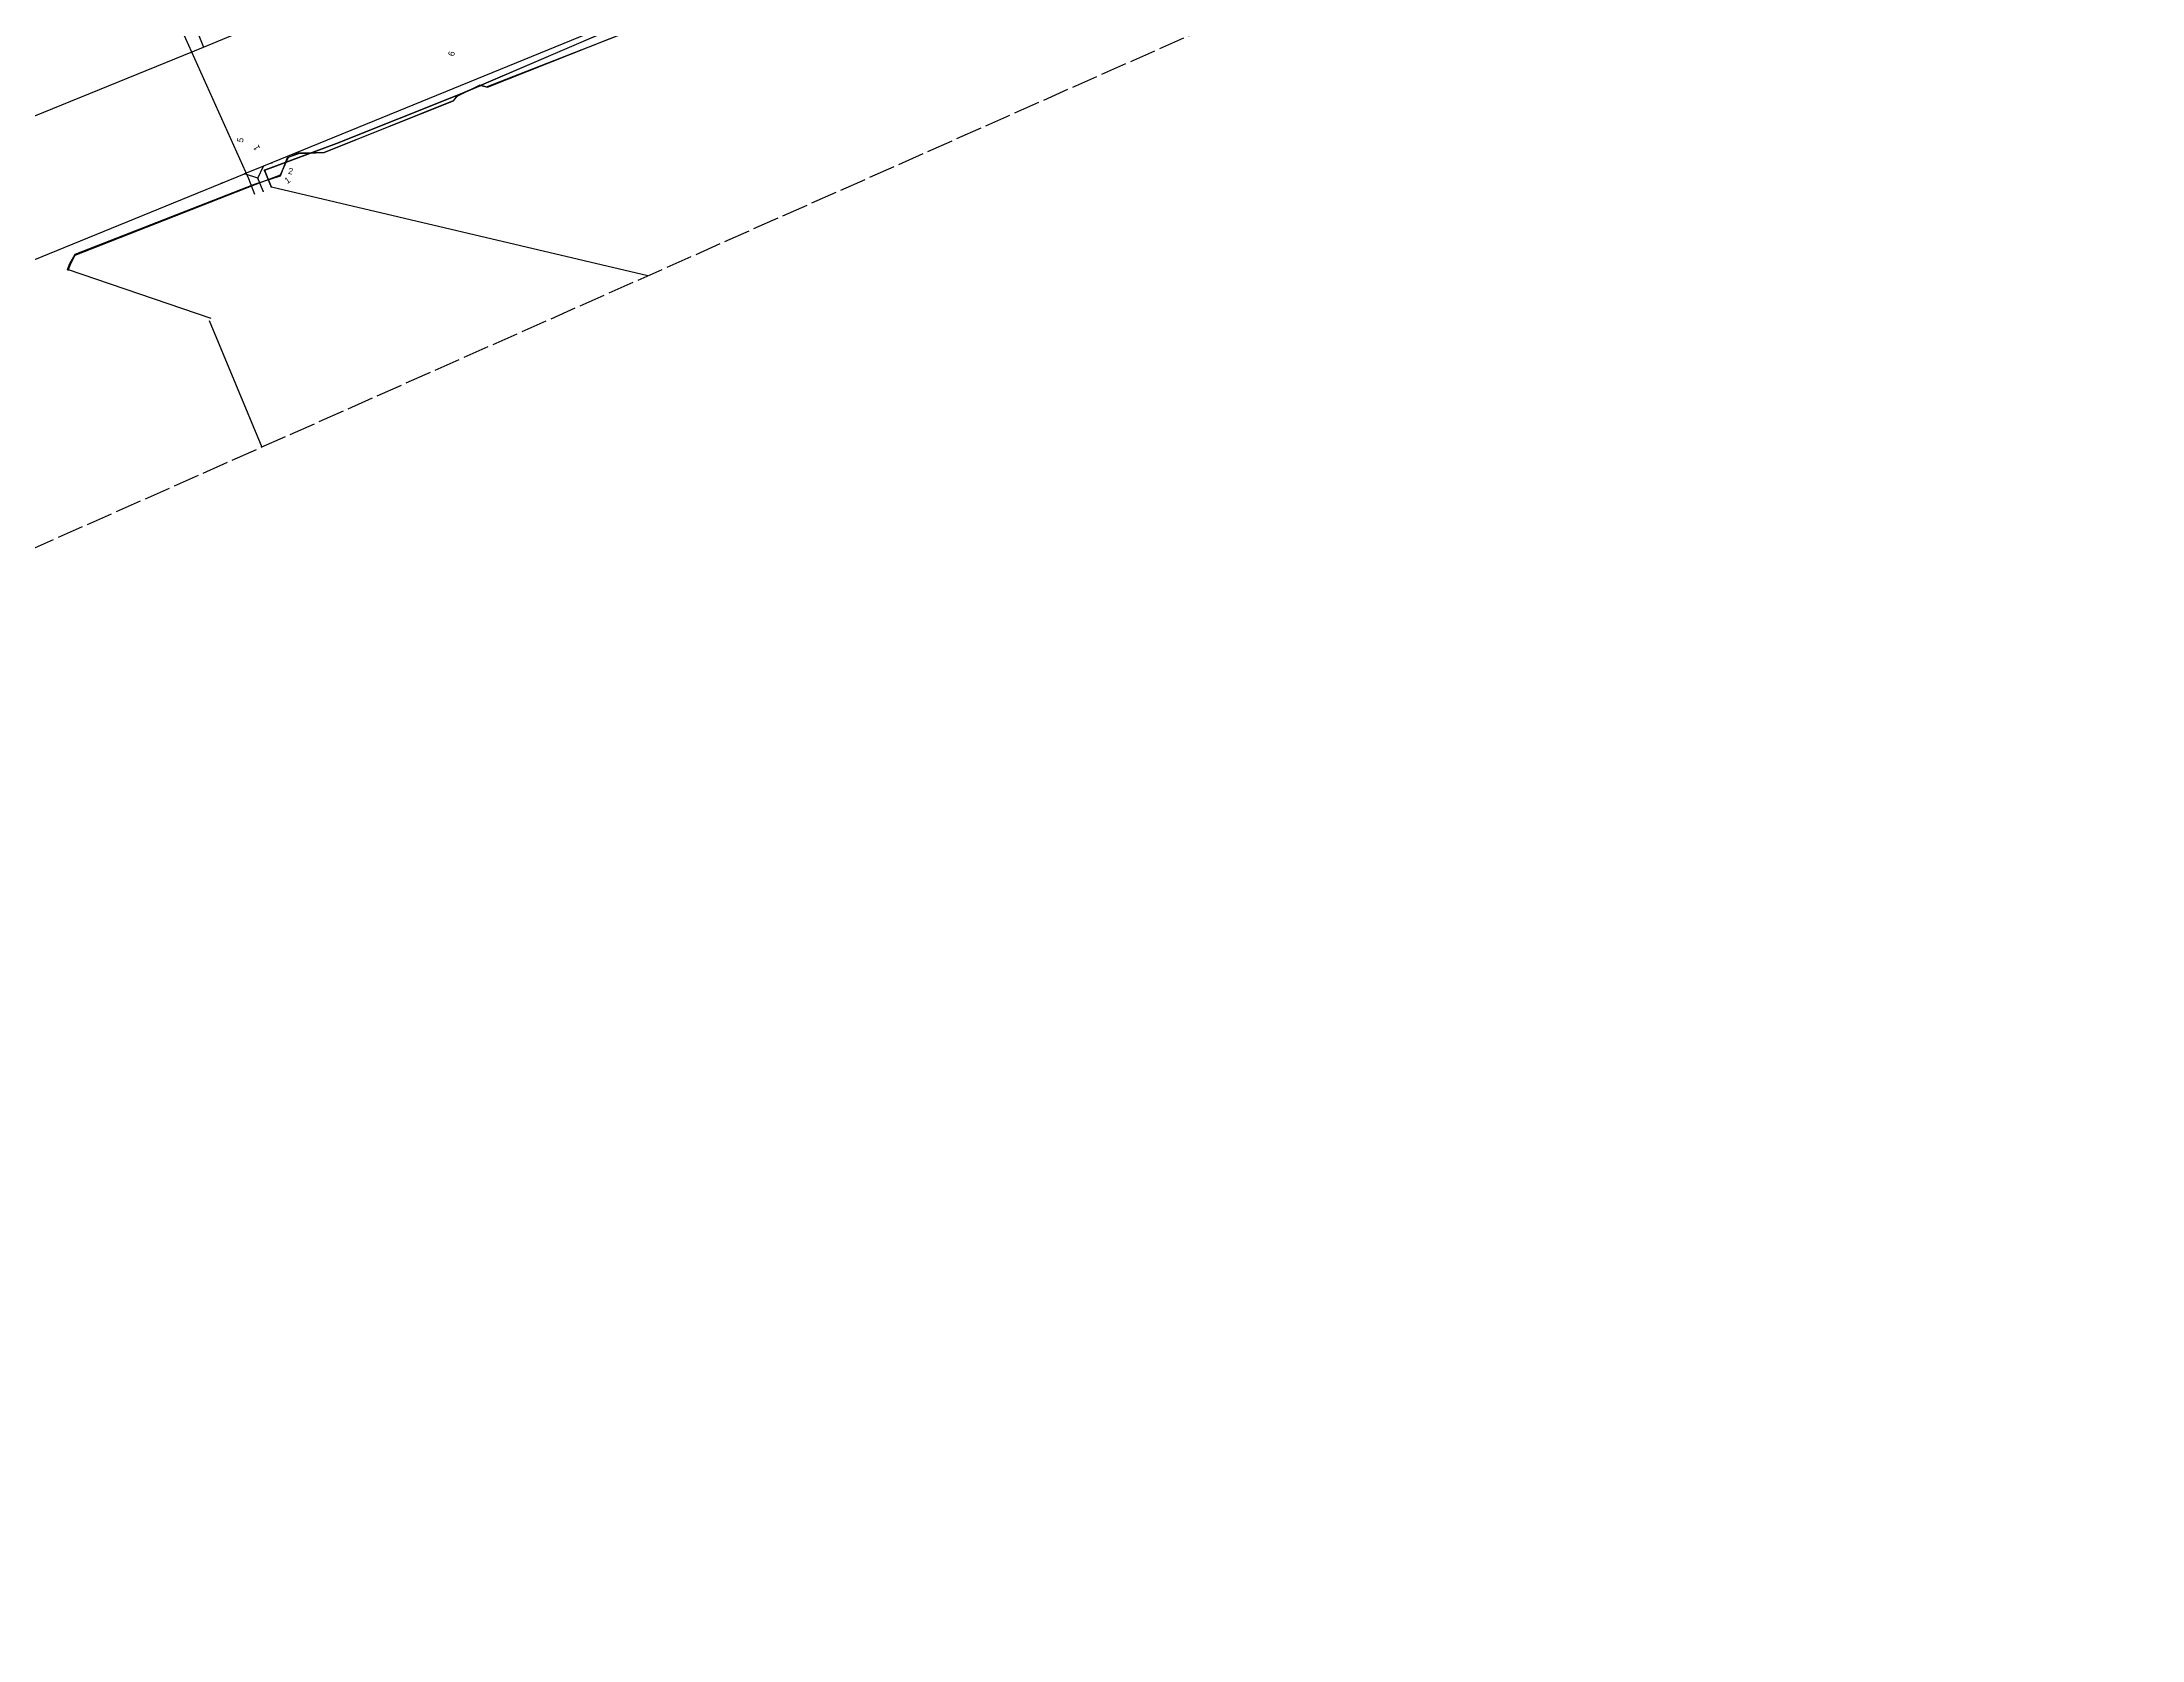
# Model space of a CAD drawing. Header units: metres. Extents: x -529 to 260, y -315 to 217.
# Drawn here: x 49.6 to 150.6, y -137.1 to -60.3 of the extents above; entities that cross this region are included whole.
import ezdxf

# ---------------------------------------------------------------- set-up
doc = ezdxf.new("R2010")
doc.units = ezdxf.units.M
doc.linetypes.add('DASHED', pattern=[1.524, 1.27, -0.254])
for name, color, linetype, true_color in [('KA0000_OVG_Orientatiepolygoon', 7, 'Continuous', 0xff00ff), ('KL1001_WAT_Waterleiding', 7, 'Continuous', 0x0000ff), ('KL1010_DAT_Appurtenance', 7, 'Continuous', 0x00ff00), ('KL1010_DAT_Telecommunicatiekabel', 7, 'Continuous', 0x00ff00), ('KL1011_DAT_Duct', 7, 'Continuous', 0x00ff00), ('KL1011_DAT_Kabelbed', 7, 'Continuous', 0x00ff00), ('KL1051_DAT_Annotatie', 7, 'Continuous', 0xffffff), ('KL1051_DAT_Appurtenance', 7, 'Continuous', 0x00ff00), ('KL1051_DAT_Kabelbed', 7, 'Continuous', 0x00ff00), ('KL1648_DAT_Appurtenance', 7, 'Continuous', 0x00ff00), ('KL1648_DAT_Telecommunicatiekabel', 7, 'Continuous', 0x00ff00)]:
    doc.layers.add(name, color=color, linetype=linetype, true_color=true_color)

msp = doc.modelspace()

# ---------------------------------------------------------------- linework, layer by layer
at = {"layer": 'KA0000_OVG_Orientatiepolygoon', "linetype": 'DASHED'}
msp.add_lwpolyline([(212.47, 216.69), (-371.8, 183.86), (-469.18, -314.62), (251.5, 5.16), (212.47, 216.69)], close=True, dxfattribs=at)
at = {"layer": 'KL1001_WAT_Waterleiding', "linetype": 'CONTINUOUS'}
for points in [[(53.67, -51.24), (57.39, -60.5)], [(48.77, -64.02), (57.39, -60.5), (59.9, -59.47), (63.59, -57.97)]]:
    msp.add_lwpolyline(points, dxfattribs=at)
at = {"layer": 'KL1010_DAT_Appurtenance'}
msp.add_point((59.86, -67.1), dxfattribs=at)
at = {"layer": 'KL1010_DAT_Telecommunicatiekabel', "linetype": 'CONTINUOUS'}
for points in [[(57.76, -73.54), (50.86, -71.2), (50.97, -70.91), (51.22, -70.46), (59.85, -67.09), (61.09, -66.69), (61.43, -65.81), (61.98, -65.61), (63.19, -65.57), (69.41, -63.07), (69.61, -62.84), (70.69, -62.31), (70.99, -62.42), (78.87, -59.34)], [(59.87, -67.1), (61.1, -66.64), (61.48, -65.8), (61.97, -65.58), (63.2, -65.55), (69.4, -63.08), (69.61, -62.82), (70.72, -62.35), (71.04, -62.43), (78.88, -59.32)], [(50.88, -71.24), (51.01, -70.9), (51.22, -70.5), (59.87, -67.1)], [(57.66, -73.65), (60.2, -79.73)]]:
    msp.add_lwpolyline(points, dxfattribs=at)
at = {"layer": 'KL1011_DAT_Duct', "linetype": 'CONTINUOUS'}
msp.add_lwpolyline([(76.72, -45.35), (54.08, -54.62), (59.55, -66.82)], dxfattribs=at)
at = {"layer": 'KL1011_DAT_Kabelbed', "linetype": 'CONTINUOUS'}
for points in [[(76.72, -45.35), (54.08, -54.62), (59.55, -66.82)], [(59.55, -66.82), (59.85, -67.58)]]:
    msp.add_lwpolyline(points, dxfattribs=at)
at = {"layer": 'KL1051_DAT_Appurtenance'}
for p in [(59.36, -66.59), (60.28, -66.22), (60.67, -66.06), (58.27, -67.04), (60.01, -66.81), (60.26, -67.42)]:
    msp.add_point(p, dxfattribs=at)
at = {"layer": 'KL1051_DAT_Kabelbed', "linetype": 'CONTINUOUS'}
for points in [[(139.55, -34.04), (128.13, -38.5), (77.34, -59.25), (60.28, -66.22)], [(36.83, -75.79), (59.36, -66.59)], [(60.28, -66.22), (59.36, -66.59)], [(60.01, -66.81), (59.36, -66.59)], [(60.01, -66.81), (60.28, -66.22)], [(60.26, -67.42), (60.01, -66.81)]]:
    msp.add_lwpolyline(points, dxfattribs=at)
at = {"layer": 'KL1648_DAT_Appurtenance'}
msp.add_point((60.33, -66.42), dxfattribs=at)
at = {"layer": 'KL1648_DAT_Telecommunicatiekabel', "linetype": 'CONTINUOUS'}
for points in [[(184.21, -19.05), (183.04, -16.89), (182.03, -16.12), (181.04, -16.32), (177.72, -17.65), (176.15, -18.34), (174.33, -19.43), (164.19, -23.85), (143.65, -32.44), (139.73, -34.45), (129.18, -39.12), (113.8, -45.3), (107.13, -48.19), (96.6, -52.63), (95.46, -52.44), (93.23, -52.78), (87.28, -55.04), (86.15, -56.06), (79.47, -58.92), (78.19, -59.14), (69.73, -62.77), (63.79, -65.14), (60.33, -66.42)], [(184.21, -19.05), (183.04, -16.89), (182.03, -16.12), (181.04, -16.32), (177.72, -17.65), (176.15, -18.34), (174.33, -19.43), (164.19, -23.85), (143.63, -32.45), (143.65, -32.44), (139.73, -34.45), (129.18, -39.12), (113.8, -45.3), (107.13, -48.19), (96.6, -52.63), (95.46, -52.44), (93.23, -52.78), (87.28, -55.04), (86.15, -56.06), (79.47, -58.92), (78.19, -59.14), (69.73, -62.77), (63.79, -65.14), (60.33, -66.42)], [(60.34, -66.42), (63.79, -65.14), (69.73, -62.77), (78.19, -59.13), (79.47, -58.93), (86.14, -56.06), (87.29, -55.03), (93.24, -52.78), (95.45, -52.44), (96.6, -52.63), (107.13, -48.19), (113.8, -45.3), (129.18, -39.12), (139.73, -34.46), (143.66, -32.45), (164.18, -23.85), (174.33, -19.43), (176.15, -18.33), (177.73, -17.65), (181.04, -16.32), (182.03, -16.13), (183.05, -16.89), (184.26, -19.04)], [(60.66, -67.25), (60.33, -66.42)], [(60.33, -66.42), (60.66, -67.25)], [(78.75, -71.49), (60.66, -67.24), (60.5, -66.84), (60.33, -66.43), (60.34, -66.42)]]:
    msp.add_lwpolyline(points, dxfattribs=at)

# ---------------------------------------------------------------- texts
at = {"layer": 'KL1051_DAT_Annotatie', "char_height": 0.3, "attachment_point": 7}
for s, insert, rotation in [('6', (69.44, -60.96), 78.463), ('5', (59.29, -65.11), 78.463), ('1', (60.13, -65.37), 119.263), ('2', (61.44, -66.59), 348.863), ('1', (61.42, -67.09), 35.163)]:
    msp.add_mtext(s, dxfattribs=dict(at, insert=insert, rotation=rotation))

doc.saveas('drawing.dxf')
